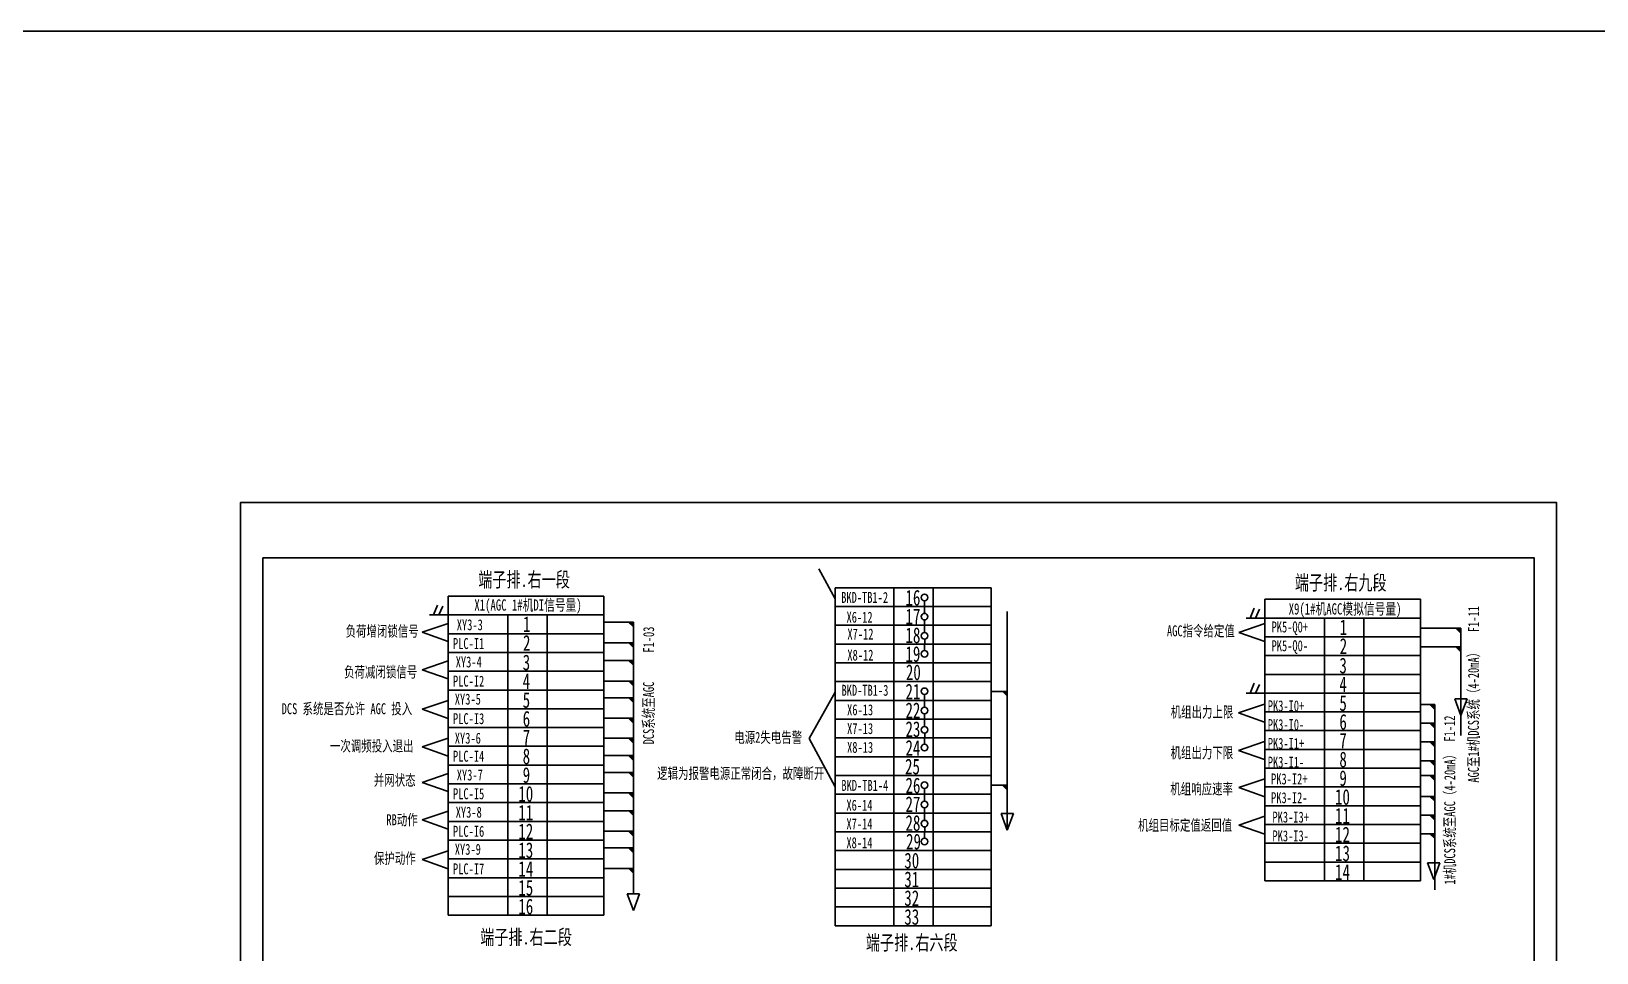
# Model space of a CAD drawing. Header units: millimetres. Extents: x -2527 to 7788, y -1442 to 1215.
# Drawn here: x 4638 to 5359, y 791 to 1215 of the extents above; entities that cross this region are included whole.
import ezdxf

# ---------------------------------------------------------------- set-up
doc = ezdxf.new("R2010")
doc.units = ezdxf.units.MM
doc.header["$MEASUREMENT"] = 0
doc.styles.get("Standard").update_dxf_attribs({"font": '', "width": 0.7, "height": 6})
doc.styles.get('Standard').set_extended_font_data('SimSun')

msp = doc.modelspace()

# ---------------------------------------------------------------- hatches: boundary and pattern name
for points in [[(4913.25, 943.53), (4915.51, 941.27), (4915.51, 943.53)], [(5294.2, 940.76), (5296.46, 938.49), (5296.46, 940.76)], [(4913.25, 934.11), (4915.51, 931.84), (4915.51, 934.11)], [(5294.2, 932.12), (5296.46, 929.85), (5296.46, 932.12)], [(4913.25, 925.9), (4915.51, 923.63), (4915.51, 925.9)], [(4913.25, 916.47), (4915.51, 914.2), (4915.51, 916.47)], [(4913.25, 908.78), (4915.51, 906.51), (4915.51, 908.78)], [(5085.39, 911.69), (5087.65, 909.42), (5087.65, 911.69)], [(5282.2, 905.63), (5284.46, 903.36), (5284.46, 905.63)], [(4913.25, 899.35), (4915.51, 897.08), (4915.51, 899.35)], [(5282.2, 896.99), (5284.46, 894.72), (5284.46, 896.99)], [(4913.25, 890.12), (4915.51, 887.85), (4915.51, 890.12)], [(5282.2, 888.35), (5284.46, 886.08), (5284.46, 888.35)], [(4913.25, 882.12), (4915.51, 879.86), (4915.51, 882.12)], [(5282.2, 879.71), (5284.46, 877.44), (5284.46, 879.71)], [(4913.25, 874.41), (4915.51, 872.15), (4915.51, 874.41)], [(5282.19, 872.97), (5284.45, 870.7), (5284.45, 872.97)], [(4913.25, 864.99), (4915.51, 862.72), (4915.51, 864.99)], [(5085.39, 868.49), (5087.65, 866.22), (5087.65, 868.49)], [(5282.19, 863.31), (5284.45, 861.04), (5284.45, 863.31)], [(4913.25, 856.78), (4915.51, 854.51), (4915.51, 856.78)], [(5282.19, 854.62), (5284.45, 852.35), (5284.45, 854.62)], [(5282.19, 854.62), (5284.45, 852.35), (5284.45, 854.62)], [(4913.25, 847.35), (4915.51, 845.08), (4915.51, 847.35)], [(5282.19, 846.16), (5284.45, 843.9), (5284.45, 846.16)], [(5282.19, 846.16), (5284.45, 843.9), (5284.45, 846.16)], [(4913.25, 839.66), (4915.51, 837.39), (4915.51, 839.66)], [(4913.25, 830.23), (4915.51, 827.96), (4915.51, 830.23)]]:
    msp.add_hatch(color=0).paths.add_polyline_path(points)

# ---------------------------------------------------------------- linework, layer by layer
at = {"color": 0}
for p, q in [((5000.89, 968.08), (5008.39, 954.18)), ((5008.39, 959.33), (5080.13, 959.33)), ((5035.37, 959.33), (5035.37, 803.81)), ((5053.49, 959.33), (5053.54, 803.81)), ((4901.88, 955.47), (4901.88, 808.59)), ((5049.52, 953.36), (5049.52, 947.53)), ((5206.16, 954.04), (5206.16, 824.44)), ((5206.16, 954.04), (5274.27, 954.04)), ((5206.16, 954.04), (5277.91, 954.04)), ((5277.91, 954.04), (5277.91, 824.44)), ((4857.66, 946.83), (4857.66, 843.15)), ((4857.66, 946.83), (4857.66, 808.59)), ((4875.78, 946.83), (4875.78, 843.15)), ((4875.78, 946.83), (4875.82, 808.59)), ((5008.39, 950.69), (5076.49, 950.69)), ((5008.39, 950.69), (5080.13, 950.69)), ((5031.85, 950.69), (5076.49, 950.69)), ((5031.85, 950.69), (5076.49, 950.69)), ((5049.47, 944.51), (5049.47, 938.68)), ((5206.16, 945.4), (5274.27, 945.4)), ((5206.16, 945.4), (5277.91, 945.4)), ((5233.69, 945.4), (5233.69, 841.72)), ((5233.69, 945.4), (5233.69, 824.44)), ((5251.82, 945.4), (5251.82, 841.72)), ((5251.82, 945.4), (5251.85, 824.44)), ((4853.6, 938.19), (4898.24, 938.19)), ((4853.6, 938.19), (4898.24, 938.19)), ((4913.25, 943.53), (4915.51, 941.27)), ((4915.48, 943.48), (4915.48, 818.68)), ((5008.39, 942.05), (5076.49, 942.05)), ((5008.39, 942.05), (5080.13, 942.05)), ((5031.85, 942.05), (5076.49, 942.05)), ((5031.85, 942.05), (5076.49, 942.05)), ((5206.16, 942.81), (5194.21, 938.8)), ((5194.21, 938.8), (5206.16, 934.54)), ((5277.91, 940.79), (5296.49, 940.79)), ((5294.2, 940.76), (5296.46, 938.49)), ((5296.49, 940.79), (5296.49, 891.41)), ((4913.25, 934.11), (4915.51, 931.84)), ((5008.39, 933.41), (5080.13, 933.41)), ((5206.16, 936.76), (5274.27, 936.76)), ((5206.16, 936.76), (5277.91, 936.76)), ((5229.63, 936.76), (5274.27, 936.76)), ((5229.63, 936.76), (5274.27, 936.76)), ((5277.91, 932.15), (5296.49, 932.15)), ((5294.2, 932.12), (5296.46, 929.85)), ((4853.6, 929.55), (4898.24, 929.55)), ((4853.6, 929.55), (4898.24, 929.55)), ((4913.25, 925.9), (4915.51, 923.63)), ((5008.39, 924.77), (5080.13, 924.77)), ((5206.16, 928.12), (5274.27, 928.12)), ((5206.16, 928.12), (5277.91, 928.12)), ((5229.63, 928.12), (5274.27, 928.12)), ((5229.63, 928.12), (5274.27, 928.12)), ((4853.6, 920.91), (4898.24, 920.91)), ((4853.6, 920.91), (4898.24, 920.91)), ((4913.25, 916.47), (4915.51, 914.2)), ((5008.39, 916.13), (5076.49, 916.13)), ((5008.39, 916.13), (5080.13, 916.13)), ((5031.85, 916.13), (5076.49, 916.13)), ((5031.85, 916.13), (5076.49, 916.13)), ((5031.85, 916.13), (5076.49, 916.13)), ((5031.85, 916.13), (5076.49, 916.13)), ((5031.85, 916.13), (5076.49, 916.13)), ((5031.85, 916.13), (5076.49, 916.13)), ((5206.16, 919.48), (5274.27, 919.48)), ((5206.16, 919.48), (5277.91, 919.48)), ((5229.63, 919.48), (5274.27, 919.48)), ((5229.63, 919.48), (5274.27, 919.48)), ((4853.6, 912.27), (4898.24, 912.27)), ((4853.6, 912.27), (4898.24, 912.27)), ((4853.6, 912.27), (4898.24, 912.27)), ((4853.6, 912.27), (4898.24, 912.27)), ((4913.25, 908.78), (4915.51, 906.51)), ((5008.39, 911.27), (4996.43, 889.94)), ((5049.53, 910.16), (5049.53, 904.33)), ((5085.39, 911.69), (5087.65, 909.42)), ((5206.16, 910.84), (5274.27, 910.84)), ((5206.16, 910.84), (5277.91, 910.84)), ((5229.63, 910.84), (5274.27, 910.84)), ((5229.63, 910.84), (5274.27, 910.84)), ((5229.63, 910.84), (5274.27, 910.84)), ((5229.63, 910.84), (5274.27, 910.84)), ((5293.65, 908.22), (5296.49, 900.54)), ((5293.65, 908.22), (5299.32, 908.22)), ((5299.32, 908.22), (5296.49, 900.54)), ((5008.39, 907.49), (5076.49, 907.49)), ((5008.39, 907.49), (5080.13, 907.49)), ((5031.85, 907.49), (5076.49, 907.49)), ((5031.85, 907.49), (5076.49, 907.49)), ((5049.49, 901.31), (5049.49, 895.48)), ((5206.03, 905.78), (5194.07, 901.78)), ((5194.07, 901.78), (5206.03, 897.52)), ((5206.16, 902.2), (5274.27, 902.2)), ((5206.16, 902.2), (5277.91, 902.2)), ((5277.91, 905.63), (5284.48, 905.63)), ((5282.2, 905.63), (5284.46, 903.36)), ((4913.25, 899.35), (4915.51, 897.08)), ((5008.39, 898.85), (5076.49, 898.85)), ((5008.39, 898.85), (5080.13, 898.85)), ((5031.85, 898.85), (5076.49, 898.85)), ((5031.85, 898.85), (5076.49, 898.85)), ((5277.91, 896.99), (5284.48, 896.99)), ((5282.2, 896.99), (5284.46, 894.72)), ((4901.88, 890.06), (4915.48, 890.06)), ((4913.25, 890.12), (4915.51, 887.85)), ((4996.43, 889.94), (5008.39, 867.78)), ((5008.39, 890.21), (5080.13, 890.21)), ((5206.03, 888.5), (5194.07, 884.5)), ((5206.16, 893.56), (5274.27, 893.56)), ((5206.16, 893.56), (5277.91, 893.56)), ((5277.91, 888.35), (5284.48, 888.35)), ((5282.2, 888.35), (5284.46, 886.08)), ((4853.6, 886.35), (4898.24, 886.35)), ((4853.6, 886.35), (4898.24, 886.35)), ((4901.88, 882.07), (4915.48, 882.07)), ((4913.25, 882.12), (4915.51, 879.86)), ((5008.39, 881.57), (5080.13, 881.57)), ((5194.07, 884.5), (5206.03, 880.24)), ((5206.16, 884.92), (5274.27, 884.92)), ((5206.16, 884.92), (5277.91, 884.92)), ((5229.63, 884.92), (5274.27, 884.92)), ((5229.63, 884.92), (5274.27, 884.92)), ((5277.91, 879.71), (5284.48, 879.71)), ((5282.2, 879.71), (5284.46, 877.44)), ((4853.6, 877.71), (4898.24, 877.71)), ((4853.6, 877.71), (4898.24, 877.71)), ((4913.25, 874.41), (4915.51, 872.15)), ((5008.39, 872.93), (5076.49, 872.93)), ((5008.39, 872.93), (5080.13, 872.93)), ((5031.85, 872.93), (5076.49, 872.93)), ((5031.85, 872.93), (5076.49, 872.93)), ((5031.85, 872.93), (5076.49, 872.93)), ((5031.85, 872.93), (5076.49, 872.93)), ((5031.85, 872.93), (5076.49, 872.93)), ((5031.85, 872.93), (5076.49, 872.93)), ((5206.16, 876.28), (5274.27, 876.28)), ((5206.16, 876.28), (5277.91, 876.28)), ((5229.63, 876.28), (5274.27, 876.28)), ((5229.63, 876.28), (5274.27, 876.28)), ((5277.91, 872.96), (5284.48, 872.96)), ((5282.19, 872.97), (5284.45, 870.7)), ((4853.6, 869.07), (4898.24, 869.07)), ((4853.6, 869.07), (4898.24, 869.07)), ((4913.25, 864.99), (4915.51, 862.72)), ((5049.55, 866.96), (5049.55, 861.13)), ((5085.39, 868.49), (5087.65, 866.22)), ((5206.16, 871.42), (5194.21, 867.41)), ((5194.21, 867.41), (5206.16, 863.15)), ((5206.16, 867.64), (5274.27, 867.64)), ((5206.16, 867.64), (5277.91, 867.64)), ((5229.63, 867.64), (5274.27, 867.64)), ((5229.63, 867.64), (5274.27, 867.64)), ((4853.6, 860.43), (4898.24, 860.43)), ((4853.6, 860.43), (4898.24, 860.43)), ((4853.6, 860.43), (4898.24, 860.43)), ((4853.6, 860.43), (4898.24, 860.43)), ((4853.6, 860.43), (4898.24, 860.43)), ((4853.6, 860.43), (4898.24, 860.43)), ((5008.39, 864.29), (5076.49, 864.29)), ((5008.39, 864.29), (5080.13, 864.29)), ((5031.85, 864.29), (5076.49, 864.29)), ((5031.85, 864.29), (5076.49, 864.29)), ((5049.51, 858.11), (5049.51, 852.28)), ((5206.16, 859), (5274.27, 859)), ((5206.16, 859), (5277.91, 859)), ((5229.63, 859), (5274.27, 859)), ((5229.63, 859), (5274.27, 859)), ((5229.63, 859), (5274.27, 859)), ((5229.63, 859), (5274.27, 859)), ((5229.63, 859), (5274.27, 859)), ((5229.63, 859), (5274.27, 859)), ((5277.91, 863.31), (5284.48, 863.31)), ((5282.19, 863.31), (5284.45, 861.04)), ((4853.6, 851.79), (4898.24, 851.79)), ((4853.6, 851.79), (4898.24, 851.79)), ((4913.25, 856.78), (4915.51, 854.51)), ((5008.39, 855.65), (5076.49, 855.65)), ((5008.39, 855.65), (5080.13, 855.65)), ((5031.85, 855.65), (5076.49, 855.65)), ((5031.85, 855.65), (5076.49, 855.65)), ((5084.79, 855.42), (5090.45, 855.42)), ((5084.79, 855.42), (5087.62, 847.74)), ((5090.45, 855.42), (5087.62, 847.74)), ((5206.16, 854.14), (5194.21, 850.13)), ((5277.91, 854.62), (5284.47, 854.62)), ((5282.19, 854.62), (5284.45, 852.35)), ((5282.19, 854.62), (5284.45, 852.35)), ((4913.25, 847.35), (4915.51, 845.08)), ((5008.39, 847.01), (5080.13, 847.01)), ((5194.21, 850.13), (5206.16, 845.87)), ((5206.16, 850.36), (5274.27, 850.36)), ((5206.16, 850.36), (5277.91, 850.36)), ((5229.63, 850.36), (5274.27, 850.36)), ((5229.63, 850.36), (5274.27, 850.36)), ((5277.91, 846.16), (5284.47, 846.16)), ((5282.19, 846.16), (5284.45, 843.9)), ((5282.19, 846.16), (5284.45, 843.9)), ((4853.6, 843.15), (4898.24, 843.15)), ((4853.6, 843.15), (4898.24, 843.15)), ((4913.25, 839.66), (4915.51, 837.39)), ((5008.39, 838.37), (5080.13, 838.37)), ((5206.16, 841.72), (5274.27, 841.72)), ((5206.16, 841.72), (5277.91, 841.72)), ((5229.63, 841.72), (5274.27, 841.72)), ((5229.63, 841.72), (5274.27, 841.72)), ((4913.25, 830.23), (4915.51, 827.96)), ((5008.39, 829.73), (5080.13, 829.73)), ((5206.16, 833.08), (5277.91, 833.08)), ((5281.15, 832.76), (5286.82, 832.76)), ((5281.15, 832.76), (5283.98, 825.09)), ((5286.82, 832.76), (5283.98, 825.09)), ((5206.16, 824.44), (5277.91, 824.44)), ((4912.64, 818.53), (4918.31, 818.53)), ((4912.64, 818.53), (4915.47, 810.85)), ((4918.31, 818.53), (4915.47, 810.85)), ((5008.39, 821.09), (5080.13, 821.09)), ((5008.39, 812.45), (5080.13, 812.45)), ((5008.39, 803.81), (5080.13, 803.81))]:
    msp.add_line(p, q, dxfattribs=at)
at = {"color": 0, "lineweight": -3, "ltscale": 1000}
for p, q in [((5008.39, 959.33), (5008.39, 803.81)), ((5080.13, 959.33), (5080.13, 803.81)), ((4830.13, 946.83), (4821.59, 946.83)), ((4825.2, 951.35), (4823.36, 946.83)), ((4827.72, 950.83), (4825.86, 946.83)), ((5087.62, 948.4), (5087.62, 847.74)), ((5206.16, 945.4), (5197.62, 945.4)), ((5201.23, 949.92), (5199.39, 945.4)), ((5203.75, 949.4), (5201.89, 945.4)), ((4901.88, 943.48), (4915.48, 943.48)), ((4901.88, 934.05), (4915.48, 934.05)), ((5049.63, 935.66), (5049.54, 930.48)), ((4901.88, 925.84), (4915.48, 925.84)), ((4901.88, 916.41), (4915.48, 916.41)), ((5201.23, 915.36), (5199.39, 910.84)), ((4901.88, 908.72), (4915.48, 908.72)), ((5080.13, 911.63), (5087.62, 911.63)), ((5206.16, 910.84), (5197.62, 910.84)), ((5203.75, 914.84), (5201.89, 910.84)), ((5284.48, 905.63), (5284.47, 820.28)), ((4901.88, 899.29), (4915.48, 899.29)), ((5049.64, 892.46), (5049.55, 887.28)), ((4901.88, 874.36), (4915.48, 874.36)), ((4901.88, 864.93), (4915.48, 864.93)), ((5080.13, 868.43), (5087.62, 868.43)), ((4901.88, 856.72), (4915.48, 856.72)), ((4901.88, 847.29), (4915.48, 847.29)), ((5049.66, 849.26), (5049.57, 844.08)), ((4901.88, 839.6), (4915.48, 839.6)), ((4901.88, 830.17), (4915.48, 830.17))]:
    msp.add_line(p, q, dxfattribs=at)
for p, q in [((4830.13, 955.47), (4830.13, 808.59)), ((4830.13, 955.47), (4898.24, 955.47)), ((4830.13, 955.47), (4901.88, 955.47)), ((4830.13, 946.83), (4898.24, 946.83)), ((4830.13, 946.83), (4901.88, 946.83)), ((4830.13, 942.91), (4818.17, 938.9)), ((4818.17, 938.9), (4830.13, 934.64)), ((4830.13, 938.19), (4898.24, 938.19)), ((4830.13, 938.19), (4901.88, 938.19)), ((4830.13, 925.63), (4818.17, 921.62)), ((4830.13, 929.55), (4898.24, 929.55)), ((4830.13, 929.55), (4901.88, 929.55)), ((4818.17, 921.62), (4830.13, 917.36)), ((4830.13, 920.91), (4898.24, 920.91)), ((4830.13, 920.91), (4901.88, 920.91)), ((4830.13, 912.27), (4898.24, 912.27)), ((4830.13, 912.27), (4901.88, 912.27)), ((4830.13, 907.41), (4818.17, 903.4)), ((4818.17, 903.4), (4830.13, 899.14)), ((4830.13, 903.63), (4898.24, 903.63)), ((4830.13, 903.63), (4901.88, 903.63)), ((4830.13, 894.99), (4898.24, 894.99)), ((4830.13, 894.99), (4901.88, 894.99)), ((4830.13, 890.13), (4818.17, 886.12)), ((4818.17, 886.12), (4830.13, 881.86)), ((4830.13, 886.35), (4898.24, 886.35)), ((4830.13, 886.35), (4901.88, 886.35)), ((4830.13, 873.79), (4818.17, 869.78)), ((4830.13, 877.71), (4898.24, 877.71)), ((4830.13, 877.71), (4901.88, 877.71)), ((4818.17, 869.78), (4830.13, 865.52)), ((4830.13, 869.07), (4898.24, 869.07)), ((4830.13, 869.07), (4901.88, 869.07)), ((4830.13, 860.43), (4898.24, 860.43)), ((4830.13, 860.43), (4901.88, 860.43)), ((4830.13, 856.51), (4818.17, 852.5)), ((4818.17, 852.5), (4830.13, 848.24)), ((4830.13, 851.79), (4898.24, 851.79)), ((4830.13, 851.79), (4901.88, 851.79)), ((4830.13, 838.29), (4818.17, 834.28)), ((4830.13, 843.15), (4898.24, 843.15)), ((4830.13, 843.15), (4901.88, 843.15)), ((4818.17, 834.28), (4830.13, 830.02)), ((4830.13, 834.51), (4901.88, 834.51)), ((4830.13, 825.87), (4901.88, 825.87)), ((4830.13, 817.23), (4901.88, 817.23)), ((4830.13, 808.59), (4901.88, 808.59))]:
    msp.add_line(p, q)
at = {"color": 1, "lineweight": -3, "ltscale": 1000}
msp.add_lwpolyline([(-1782.65, 1215.38), (7788.08, 1215.38), (7788.08, -11.42), (-1782.65, -11.42)], close=True, dxfattribs=at)
for points in [[(4734.58, 998.59), (4734.58, 141.79), (5340.46, 141.79), (5340.46, 998.59)], [(5340.46, 141.79), (5340.46, 998.59), (4734.58, 998.59), (4734.58, 141.79)], [(4744.78, 973.09), (4744.78, 151.99), (5330.26, 151.99), (5330.26, 973.09)]]:
    msp.add_lwpolyline(points, close=True)
at = {"color": 0}
for centre in [(5049.52, 954.87), (5049.52, 946.02), (5049.52, 937.17), (5049.52, 928.96), (5049.53, 911.67), (5049.53, 902.82), (5049.53, 893.97), (5049.53, 885.76), (5049.55, 868.47), (5049.55, 859.62), (5049.55, 850.77), (5049.55, 842.56)]:
    msp.add_circle(centre, 1.51, dxfattribs=at)

# ---------------------------------------------------------------- texts
at = {"color": 0, "width": 0.7}
for s, height, p in [('端子排.右一段', 6.804, (4844.02, 959.7)), ('端子排.右九段', 6.804, (5220.05, 958.27)), ('X1(AGC 1#机DI信号量)', 5.184, (4842.25, 948.8)), ('BKD-TB1-2', 5.04, (5011.14, 952.35)), ('16', 7.2, (5040.75, 951.15)), ('X9(1#机AGC模拟信号量)', 5.184, (5217.19, 947.01)), ('XY3-3', 5.04, (4834.14, 939.76)), ('1', 7.2, (4864.64, 938.97)), ('1', 7.2, (4864.64, 938.97)), ('X6-12', 5.04, (5013.6, 943.27)), ('17', 7.2, (5040.75, 942.51)), ('1', 7.2, (5240.68, 937.54)), ('1', 7.2, (5240.68, 937.54)), ('负荷增闭锁信号', 5.04, (4782.95, 936.83)), ('2', 7.2, (4864.64, 930.33)), ('2', 7.2, (4864.64, 930.33)), ('X7-12', 5.04, (5014, 935.51)), ('18', 7.2, (5040.75, 933.87)), ('AGC指令给定值', 5.04, (5161.13, 936.98)), ('PK5-Q0+', 5.04, (5209.29, 938.76)), ('X8-12', 5.04, (5013.98, 925.81)), ('19', 7.2, (5040.75, 925.23)), ('PK5-Q0-', 5.04, (5209.29, 930.12)), ('2', 7.2, (5240.68, 928.9)), ('2', 7.2, (5240.68, 928.9)), ('负荷减闭锁信号', 5.04, (4782.25, 918.06)), ('XY3-4', 5.04, (4833.66, 922.65)), ('3', 7.2, (4864.5, 921.37)), ('3', 7.2, (4864.5, 921.37)), ('20', 7.2, (5040.94, 916.83)), ('3', 7.2, (5240.53, 919.94)), ('3', 7.2, (5240.53, 919.94)), ('4', 7.2, (4864.5, 912.73)), ('4', 7.2, (4864.5, 912.73)), ('4', 7.2, (5240.53, 911.3)), ('4', 7.2, (5240.53, 911.3)), ('XY3-5', 5.04, (4833.23, 905.57)), ('5', 7.2, (4864.5, 904.09)), ('5', 7.2, (4864.5, 904.09)), ('BKD-TB1-3', 5.04, (5011.28, 909.62)), ('21', 7.2, (5040.75, 907.95)), ('5', 7.2, (5240.53, 902.66)), ('5', 7.2, (5240.53, 902.66)), ('6', 7.2, (4864.5, 895.45)), ('6', 7.2, (4864.5, 895.45)), ('X6-13', 5.04, (5013.85, 900.65)), ('22', 7.2, (5040.75, 899.31)), ('机组出力上限', 5.04, (5162.84, 899.65)), ('PK3-I0+', 5.04, (5207.55, 902.47)), ('6', 7.2, (5240.53, 894.02)), ('6', 7.2, (5240.53, 894.02)), ('7', 7.2, (4864.5, 886.81)), ('7', 7.2, (4864.5, 886.81)), ('电源2失电告警', 5.04, (4961.9, 887.96)), ('X7-13', 5.04, (5013.85, 892.01)), ('23', 7.2, (5040.75, 890.67)), ('PK3-I0-', 5.04, (5207.55, 893.83)), ('一次调频投入退出', 5.04, (4775.74, 884.02)), ('XY3-6', 5.04, (4833.23, 887.59)), ('X8-13', 5.04, (5013.85, 883.37)), ('24', 7.2, (5040.75, 882.03)), ('机组出力下限', 5.04, (5162.79, 880.89)), ('PK3-I1+', 5.04, (5207.55, 885.19)), ('7', 7.2, (5240.53, 885.38)), ('7', 7.2, (5240.53, 885.38)), ('8', 7.2, (4864.5, 878.17)), ('8', 7.2, (4864.5, 878.17)), ('25', 7.2, (5040.54, 873.45)), ('PK3-I1-', 5.04, (5207.55, 876.55)), ('8', 7.2, (5240.53, 876.74)), ('8', 7.2, (5240.53, 876.74)), ('并网状态', 5.04, (4795.95, 868.26)), ('XY3-7', 5.04, (4834.14, 870.64)), ('9', 7.2, (4864.5, 869.53)), ('9', 7.2, (4864.5, 869.53)), ('逻辑为报警电源正常闭合，故障断开', 5.04, (4926.4, 871.39)), ('PK3-I2+', 5.04, (5209.06, 868.81)), ('9', 7.2, (5240.53, 868.1)), ('9', 7.2, (5240.53, 868.1)), ('10', 7.2, (4862.5, 860.89)), ('10', 7.2, (4862.5, 860.89)), ('BKD-TB1-4', 5.04, (5011.23, 865.86)), ('26', 7.2, (5040.75, 864.75)), ('机组响应速率', 5.04, (5162.67, 864.27)), ('PK3-I2-', 5.04, (5209.06, 860.17)), ('10', 7.2, (5238.53, 859.46)), ('10', 7.2, (5238.53, 859.46)), ('XY3-8', 5.04, (4833.66, 853.53)), ('11', 7.2, (4862.5, 852.25)), ('11', 7.2, (4862.5, 852.25)), ('X6-14', 5.04, (5013.54, 856.75)), ('27', 7.2, (5040.75, 856.11)), ('11', 7.2, (5238.53, 850.82)), ('11', 7.2, (5238.53, 850.82)), ('RB动作', 5.04, (4801.74, 850.04)), ('12', 7.2, (4862.5, 843.61)), ('12', 7.2, (4862.5, 843.61)), ('X7-14', 5.04, (5013.54, 848.11)), ('28', 7.2, (5040.75, 847.47)), ('机组目标定值返回值', 5.04, (5147.86, 847.55)), ('PK3-I3+', 5.04, (5209.7, 851.26)), ('X8-14', 5.04, (5013.54, 839.47)), ('29', 7.2, (5041.03, 838.95)), ('PK3-I3-', 5.04, (5209.7, 842.62)), ('12', 7.2, (5238.53, 842.18)), ('12', 7.2, (5238.53, 842.18)), ('XY3-9', 5.04, (4833.23, 836.45)), ('13', 7.2, (4862.5, 834.97)), ('30', 7.2, (5040.21, 830.19)), ('13', 7.2, (5238.53, 833.54)), ('14', 7.2, (4862.5, 826.33)), ('14', 7.2, (5238.53, 824.9)), ('15', 7.2, (4862.5, 817.69)), ('31', 7.2, (5040.21, 821.55)), ('16', 7.2, (4862.5, 809.05)), ('32', 7.2, (5040.21, 812.91)), ('33', 7.2, (5040.21, 804.27)), ('端子排.右二段', 6.804, (4844.93, 795.16)), ('端子排.右六段', 6.804, (5022.54, 792.64))]:
    msp.add_text(s, height=height, dxfattribs=at).set_placement(p)
for s, p in [('F1-11', (5304.8, 938.9)), ('F1-03', (4925.01, 929.44)), ('AGC至1#机DCS系统（4-20mA）', (5304.77, 869.64)), ('DCS系统至AGC', (4924.97, 887.25)), ('F1-12', (5293.78, 888.51)), ('1#机DCS系统至AGC（4-20mA）', (5293.86, 822.69))]:
    msp.add_text(s, height=5.04, rotation=90, dxfattribs=at).set_placement(p)
at = {"width": 0.7}
for s, p in [('PLC-I1', (4832.4, 931.13)), ('PLC-I2', (4832.4, 913.85)), ('DCS 系统是否允许 AGC 投入', (4753.53, 901.15)), ('PLC-I3', (4832.4, 896.57)), ('PLC-I4', (4832.4, 879.29)), ('PLC-I5', (4832.4, 862.01)), ('PLC-I6', (4832.4, 844.73)), ('保护动作', (4796.03, 832.31)), ('PLC-I7', (4832.4, 827.45))]:
    msp.add_text(s, height=5.04, dxfattribs=at).set_placement(p)

doc.saveas('drawing.dxf')
